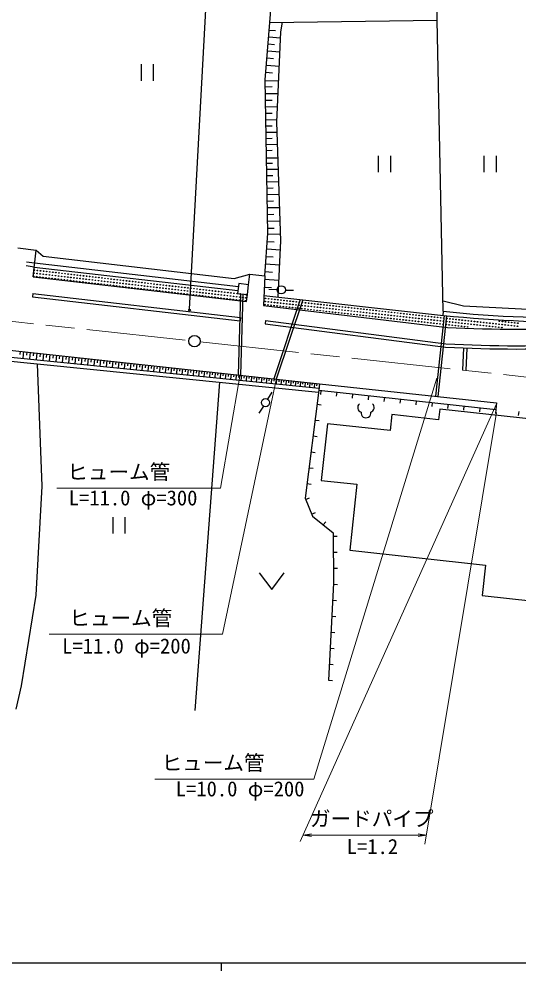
# Model space of a CAD drawing. Units: millimetres, scale not verified. Extents: x 40000 to 680000, y 20000 to 380000.
# Drawn here: x 243482 to 304138, y 204000 to 319464 of the extents above; entities that cross this region are included whole.
import ezdxf
from ezdxf.enums import TextEntityAlignment as Align

# ---------------------------------------------------------------- set-up
doc = ezdxf.new("R2010")
doc.units = ezdxf.units.MM
doc.header["$LTSCALE"] = 1000
doc.linetypes.add('CHAIN', pattern=[18.5, 12, -1.5, 3.5, -1.5])
for name, color, linetype, lineweight in [('M-BGD', 7, 'Continuous', 25), ('M-BMK', 2, 'CHAIN', 13), ('M-BMK-SRVR', 3, 'Continuous', 25), ('M-STR-HTXT', 7, 'Continuous', 13), ('M-STR-STRC', 7, 'Continuous', 25), ('M-TTL-BAND', 7, 'Continuous', 25)]:
    doc.layers.add(name, color=color, linetype=linetype, lineweight=lineweight)
doc.styles.add('ＭＳ ゴシック', font='')
doc.styles.get('ＭＳ ゴシック').set_extended_font_data('MS Gothic')

# ---------------------------------------------------------------- blocks, each defined once
blk = doc.blocks.new('open_arrow')
at = {"color": 0, "linetype": 'Continuous', "lineweight": -2}
blk.add_lwpolyline([(7.5, 1.25), (0, 0), (7.5, -1.25)], dxfattribs=at)

msp = doc.modelspace()

# ---------------------------------------------------------------- linework, layer by layer
at = {"layer": 'M-BGD'}
for p, q in [((294210, 319319), (294335, 329143)), ((273920, 319048), (274682, 329033)), ((273359, 312071), (273920, 319048)), ((273920, 319048), (294201, 319335)), ((275252, 317917), (275436, 319068)), ((294960, 284013), (294210, 319319)), ((273846, 318131), (274608, 318070)), ((274771, 306970), (275252, 317917)), ((273711, 316453), (274487, 316390)), ((273779, 317298), (275220, 317182)), ((273643, 315606), (275145, 315485)), ((273574, 314746), (274364, 314683)), ((258311, 313970), (258311, 311970)), ((259811, 311970), (259811, 313970)), ((273434, 313010), (274239, 312946)), ((273505, 313885), (275069, 313759)), ((273679, 293504), (273359, 312071)), ((273360, 311972), (274987, 312000)), ((273373, 311250), (274186, 311264)), ((273387, 310425), (274924, 310452)), ((273401, 309621), (274192, 309634)), ((273415, 308818), (274853, 308843)), ((273428, 308035), (274197, 308049)), ((273442, 307254), (274785, 307278)), ((273455, 306493), (274202, 306506)), ((275252, 292574), (274771, 306970)), ((273468, 305733), (274812, 305756)), ((273481, 304992), (274207, 305004)), ((273494, 304253), (274861, 304276)), ((273506, 303532), (274212, 303544)), ((273522, 302617), (274916, 302638)), ((287073, 302881), (287073, 300881)), ((288573, 300881), (288573, 302881)), ((299895, 302881), (299895, 300881)), ((301395, 300881), (301395, 302881)), ((273533, 301985), (274225, 301995)), ((273546, 301248), (274962, 301269)), ((273559, 300493), (274267, 300504)), ((273572, 299737), (275012, 299758)), ((273585, 298961), (274310, 298972)), ((273599, 298183), (275064, 298205)), ((273612, 297386), (274355, 297397)), ((273626, 296587), (275117, 296609)), ((273640, 295768), (274401, 295779)), ((273655, 294946), (275172, 294969)), ((273290, 288310), (273679, 293504)), ((273669, 294104), (274448, 294116)), ((273682, 293375), (275225, 293398)), ((273615, 292491), (274429, 292439)), ((274911, 285726), (275252, 292574)), ((243327, 291711), (245558, 291447)), ((245180, 288194), (245558, 291447)), ((245558, 291447), (246405, 290713)), ((273536, 291587), (275198, 291481)), ((244387, 290029), (245376, 289883)), ((245376, 289883), (270091, 287014)), ((246405, 290713), (269603, 287986)), ((273467, 290670), (274325, 290615)), ((245318, 289386), (244329, 289532)), ((245318, 289386), (270033, 286517)), ((273328, 288823), (274220, 288766)), ((273398, 289753), (275106, 289643)), ((245180, 288194), (271087, 285187)), ((269603, 287986), (271474, 288521)), ((271324, 287228), (271474, 288521)), ((271474, 288521), (273290, 288310)), ((273290, 288310), (273148, 284710)), ((273258, 287892), (275014, 287780)), ((270132, 287366), (269993, 286174)), ((271324, 287228), (270132, 287366)), ((271185, 286036), (271324, 287228)), ((273261, 286945), (274114, 286890)), ((274794, 286632), (273795, 286667)), ((275794, 286597), (276793, 286564)), ((245144, 286185), (245097, 285788)), ((245097, 285788), (270310, 282861)), ((245144, 286185), (270357, 283258)), ((269993, 286174), (271185, 286036)), ((270342, 286133), (270068, 276302)), ((270642, 286099), (270367, 276269)), ((271087, 285187), (271185, 286036)), ((273195, 285916), (294992, 283507)), ((277594, 285430), (274378, 275835)), ((277899, 285396), (274684, 275801)), ((294933, 285274), (297413, 284672)), ((273148, 284710), (295452, 282064)), ((297413, 284672), (308360, 284111)), ((270357, 283258), (270310, 282861)), ((273389, 282896), (273338, 282500)), ((273389, 282896), (295269, 280071)), ((295050, 283502), (293996, 273709)), ((295348, 283474), (294294, 273676)), ((294960, 284013), (294909, 283516)), ((273338, 282500), (295233, 279673)), ((232924, 280327), (279957, 275230)), ((232975, 278923), (279824, 274186)), ((233022, 279421), (279887, 274682)), ((243612, 279169), (243568, 278764)), ((244020, 279124), (243933, 278318)), ((244426, 279080), (244383, 278679)), ((244832, 279037), (244745, 278236)), ((245234, 278993), (245191, 278594)), ((245637, 278949), (245551, 278154)), ((246037, 278906), (245994, 278510)), ((246437, 278863), (246351, 278073)), ((246834, 278820), (246791, 278426)), ((247230, 278777), (247146, 277993)), ((247625, 278734), (247582, 278343)), ((248019, 278691), (247934, 277913)), ((248410, 278649), (248368, 278261)), ((248801, 278606), (248717, 277834)), ((249190, 278564), (249148, 278179)), ((249578, 278522), (249495, 277755)), ((249964, 278480), (249922, 278098)), ((250349, 278439), (250267, 277677)), ((250732, 278397), (250691, 278018)), ((251115, 278356), (251033, 277600)), ((251495, 278314), (251455, 277938)), ((251875, 278273), (251794, 277523)), ((245681, 277638), (246238, 262815)), ((252253, 278232), (252213, 277858)), ((252630, 278191), (252550, 277446)), ((253005, 278151), (252965, 277780)), ((253380, 278110), (253300, 277371)), ((253752, 278070), (253712, 277701)), ((254124, 278030), (254044, 277295)), ((254493, 277989), (254454, 277624)), ((254863, 277949), (254784, 277220)), ((255229, 277910), (255190, 277547)), ((255596, 277870), (255518, 277146)), ((255960, 277831), (255921, 277470)), ((256324, 277791), (256246, 277073)), ((256686, 277752), (256647, 277394)), ((257047, 277713), (256970, 276999)), ((257406, 277674), (257368, 277318)), ((257765, 277635), (257688, 276927)), ((258121, 277596), (258083, 277243)), ((258478, 277558), (258401, 276855)), ((258832, 277519), (258794, 277169)), ((259185, 277481), (259110, 276783)), ((259537, 277443), (259499, 277095)), ((259888, 277405), (259813, 276712)), ((260236, 277367), (260199, 277022)), ((260585, 277329), (260510, 276641)), ((260931, 277292), (260894, 276949)), ((261277, 277254), (261203, 276571)), ((261621, 277217), (261584, 276877)), ((261965, 277180), (261891, 276502)), ((262306, 277143), (262270, 276805)), ((262647, 277106), (262574, 276433)), ((262986, 277069), (262950, 276734)), ((263325, 277032), (263253, 276364)), ((263662, 276996), (263626, 276663)), ((263998, 276959), (263926, 276296)), ((264332, 276923), (264296, 276593)), ((264666, 276887), (264594, 276228)), ((264998, 276851), (264962, 276523)), ((265329, 276815), (265258, 276161)), ((265658, 276780), (265623, 276454)), ((265987, 276744), (265917, 276095)), ((266314, 276708), (266279, 276385)), ((266641, 276673), (266571, 276028)), ((266966, 276638), (266931, 276317)), ((267290, 276603), (267221, 275963)), ((267612, 276568), (267578, 276249)), ((267934, 276533), (267866, 275898)), ((268254, 276498), (268220, 276182)), ((268574, 276464), (268506, 275833)), ((268892, 276429), (268858, 276115)), ((269209, 276395), (269141, 275769)), ((269525, 276361), (269491, 276049)), ((269840, 276326), (269772, 275705)), ((270153, 276292), (270119, 275983)), ((270466, 276259), (270399, 275641)), ((270777, 276225), (270744, 275917)), ((271088, 276191), (271021, 275579)), ((271396, 276158), (271363, 275853)), ((271705, 276124), (271639, 275516)), ((272011, 276091), (271978, 275788)), ((272317, 276058), (272252, 275454)), ((272622, 276025), (272589, 275724)), ((272926, 275992), (272861, 275392)), ((273228, 275959), (273195, 275661)), ((264851, 235594), (267827, 275399)), ((273530, 275927), (273465, 275331)), ((273829, 275894), (273797, 275598)), ((274129, 275862), (274065, 275271)), ((274427, 275829), (274395, 275535)), ((274725, 275797), (274661, 275210)), ((275020, 275765), (274988, 275473)), ((275316, 275733), (275252, 275151)), ((275609, 275701), (275578, 275411)), ((275902, 275669), (275840, 275091)), ((276194, 275638), (276163, 275350)), ((276485, 275606), (276423, 275032)), ((276774, 275575), (276743, 275289)), ((277063, 275544), (277002, 274974)), ((277351, 275512), (277320, 275229)), ((277638, 275481), (277576, 274916)), ((277923, 275450), (277892, 275169)), ((278208, 275420), (278147, 274858)), ((278491, 275389), (278461, 275109)), ((278774, 275358), (278713, 274801)), ((279055, 275328), (279025, 275050)), ((279336, 275297), (279276, 274744)), ((279615, 275267), (279585, 274991)), ((279957, 275230), (279856, 274436)), ((279957, 275230), (301413, 272905)), ((273652, 273361), (274181, 274210)), ((279856, 274436), (278190, 261346)), ((279856, 274436), (301327, 272109)), ((280094, 274410), (280040, 273913)), ((282025, 274201), (281971, 273704)), ((283955, 273992), (283901, 273495)), ((285885, 273783), (285831, 273286)), ((273123, 272513), (272592, 271665)), ((279641, 272748), (280137, 272685)), ((287815, 273574), (287761, 273077)), ((289745, 273365), (289692, 272867)), ((291676, 273155), (291622, 272658)), ((293606, 272946), (293552, 272449)), ((295536, 272737), (295482, 272240)), ((297466, 272528), (297412, 272031)), ((301413, 272905), (301327, 272109)), ((299397, 272319), (299343, 271822)), ((301327, 272109), (301273, 271612)), ((304102, 271860), (304034, 271364)), ((279396, 270822), (279892, 270759)), ((279151, 268896), (279647, 268833)), ((278906, 266970), (279402, 266907)), ((278660, 265044), (279156, 264981)), ((246238, 262815), (245517, 249582)), ((278415, 263118), (278911, 263055)), ((278190, 261346), (279072, 259180)), ((278248, 261202), (278711, 261391)), ((254846, 259045), (254846, 257045)), ((256346, 257045), (256346, 259045)), ((278981, 259404), (279444, 259593)), ((279072, 259180), (281578, 257135)), ((280389, 258106), (280705, 258493)), ((281578, 257135), (281618, 251020)), ((281581, 256729), (282081, 256732)), ((281593, 254787), (282093, 254791)), ((272635, 252288), (274135, 250288)), ((274135, 250288), (275635, 252288)), ((281606, 252846), (282106, 252849)), ((281618, 251020), (281017, 239271)), ((281612, 250905), (282112, 250879)), ((245517, 249582), (243752, 238595)), ((281513, 248966), (282012, 248940)), ((281414, 247027), (281913, 247001)), ((281314, 245088), (281814, 245062)), ((281215, 243149), (281714, 243123)), ((281116, 241210), (281615, 241184)), ((281017, 239271), (281516, 239245)), ((243752, 238595), (243080, 235773))]:
    msp.add_line(p, q, dxfattribs=at)
msp.add_lwpolyline([(294531, 272161), (294387, 270869), (288712, 271500), (288495, 269540), (280899, 270384), (280135, 263510), (284485, 263027), (283599, 255058), (300086, 253226), (299677, 249541), (308893, 248517), (311233, 269574), (308225, 269908), (308306, 270630)], close=True, dxfattribs=at)
for centre, radius in [((245300, 288636), 37.5), ((245344, 289009), 37.5), ((245716, 288966), 37.5), ((246089, 288922), 37.5), ((246461, 288879), 37.5), ((246834, 288836), 37.5), ((247206, 288793), 37.5), ((247579, 288749), 37.5), ((247951, 288706), 37.5), ((248324, 288663), 37.5), ((245257, 288264), 37.5), ((245630, 288221), 37.5), ((245673, 288593), 37.5), ((246002, 288177), 37.5), ((246045, 288550), 37.5), ((246375, 288134), 37.5), ((246418, 288507), 37.5), ((246747, 288091), 37.5), ((246790, 288463), 37.5), ((247120, 288048), 37.5), ((247163, 288420), 37.5), ((247492, 288004), 37.5), ((247535, 288377), 37.5), ((247865, 287961), 37.5), ((247908, 288334), 37.5), ((248237, 287918), 37.5), ((248280, 288290), 37.5), ((248610, 287875), 37.5), ((248653, 288247), 37.5), ((248696, 288620), 37.5), ((248982, 287831), 37.5), ((249025, 288204), 37.5), ((249069, 288576), 37.5), ((249355, 287788), 37.5), ((249398, 288161), 37.5), ((249441, 288533), 37.5), ((249727, 287745), 37.5), ((249770, 288117), 37.5), ((249814, 288490), 37.5), ((250100, 287702), 37.5), ((250143, 288074), 37.5), ((250186, 288447), 37.5), ((250472, 287658), 37.5), ((250515, 288031), 37.5), ((250558, 288403), 37.5), ((250844, 287615), 37.5), ((250888, 287988), 37.5), ((250931, 288360), 37.5), ((251217, 287572), 37.5), ((251260, 287944), 37.5), ((251303, 288317), 37.5), ((251589, 287529), 37.5), ((251633, 287901), 37.5), ((251676, 288274), 37.5), ((251962, 287485), 37.5), ((252005, 287858), 37.5), ((252048, 288230), 37.5), ((252378, 287815), 37.5), ((252421, 288187), 37.5), ((252750, 287771), 37.5), ((252793, 288144), 37.5), ((253123, 287728), 37.5), ((253166, 288101), 37.5), ((253495, 287685), 37.5), ((253538, 288057), 37.5), ((253868, 287642), 37.5), ((253911, 288014), 37.5), ((254240, 287598), 37.5), ((254283, 287971), 37.5), ((254613, 287555), 37.5), ((254656, 287928), 37.5), ((254985, 287512), 37.5), ((255028, 287884), 37.5), ((255358, 287469), 37.5), ((255401, 287841), 37.5), ((255773, 287798), 37.5), ((256146, 287755), 37.5), ((256518, 287711), 37.5), ((256891, 287668), 37.5), ((257263, 287625), 37.5), ((257636, 287582), 37.5), ((258008, 287538), 37.5), ((258381, 287495), 37.5), ((252334, 287442), 37.5), ((252707, 287399), 37.5), ((253079, 287356), 37.5), ((253452, 287312), 37.5), ((253824, 287269), 37.5), ((254197, 287226), 37.5), ((254569, 287183), 37.5), ((254942, 287139), 37.5), ((255314, 287096), 37.5), ((255687, 287053), 37.5), ((255730, 287425), 37.5), ((256059, 287010), 37.5), ((256103, 287382), 37.5), ((256432, 286966), 37.5), ((256475, 287339), 37.5), ((256804, 286923), 37.5), ((256848, 287296), 37.5), ((257177, 286880), 37.5), ((257220, 287252), 37.5), ((257549, 286837), 37.5), ((257593, 287209), 37.5), ((257922, 286793), 37.5), ((257965, 287166), 37.5), ((258294, 286750), 37.5), ((258338, 287123), 37.5), ((258667, 286707), 37.5), ((258710, 287079), 37.5), ((258753, 287452), 37.5), ((259039, 286664), 37.5), ((259083, 287036), 37.5), ((259126, 287409), 37.5), ((259412, 286620), 37.5), ((259455, 286993), 37.5), ((259498, 287365), 37.5), ((259784, 286577), 37.5), ((259828, 286950), 37.5), ((259871, 287322), 37.5), ((260157, 286534), 37.5), ((260200, 286906), 37.5), ((260243, 287279), 37.5), ((260529, 286491), 37.5), ((260573, 286863), 37.5), ((260616, 287236), 37.5), ((260902, 286447), 37.5), ((260945, 286820), 37.5), ((260988, 287192), 37.5), ((261274, 286404), 37.5), ((261318, 286777), 37.5), ((261361, 287149), 37.5), ((261647, 286361), 37.5), ((261690, 286733), 37.5), ((261733, 287106), 37.5), ((262019, 286318), 37.5), ((262063, 286690), 37.5), ((262106, 287063), 37.5), ((262435, 286647), 37.5), ((262478, 287019), 37.5), ((262808, 286604), 37.5), ((262851, 286976), 37.5), ((263180, 286560), 37.5), ((263223, 286933), 37.5), ((263553, 286517), 37.5), ((263596, 286890), 37.5), ((263925, 286474), 37.5), ((263968, 286846), 37.5), ((264298, 286431), 37.5), ((264341, 286803), 37.5), ((264670, 286387), 37.5), ((264713, 286760), 37.5), ((265043, 286344), 37.5), ((265086, 286717), 37.5), ((265458, 286673), 37.5), ((265831, 286630), 37.5), ((266203, 286587), 37.5), ((266576, 286544), 37.5), ((266948, 286500), 37.5), ((267321, 286457), 37.5), ((267693, 286414), 37.5), ((268066, 286371), 37.5), ((268438, 286327), 37.5), ((275294, 286614), 500), ((262392, 286274), 37.5), ((262764, 286231), 37.5), ((263137, 286188), 37.5), ((263509, 286145), 37.5), ((263882, 286101), 37.5), ((264254, 286058), 37.5), ((264627, 286015), 37.5), ((264999, 285972), 37.5), ((265372, 285928), 37.5), ((265415, 286301), 37.5), ((265744, 285885), 37.5), ((265788, 286258), 37.5), ((266117, 285842), 37.5), ((266160, 286214), 37.5), ((266489, 285799), 37.5), ((266533, 286171), 37.5), ((266862, 285755), 37.5), ((266905, 286128), 37.5), ((267234, 285712), 37.5), ((267278, 286085), 37.5), ((267607, 285669), 37.5), ((267650, 286041), 37.5), ((267979, 285626), 37.5), ((268023, 285998), 37.5), ((268352, 285582), 37.5), ((268395, 285955), 37.5), ((268724, 285539), 37.5), ((268768, 285912), 37.5), ((268811, 286284), 37.5), ((269097, 285496), 37.5), ((269140, 285868), 37.5), ((269183, 286241), 37.5), ((269469, 285453), 37.5), ((269513, 285825), 37.5), ((269556, 286198), 37.5), ((269842, 285409), 37.5), ((269885, 285782), 37.5), ((269928, 286154), 37.5), ((270214, 285366), 37.5), ((270258, 285739), 37.5), ((270587, 285323), 37.5), ((270630, 285695), 37.5), ((270959, 285280), 37.5), ((271003, 285652), 37.5), ((273353, 285204), 37.5), ((273394, 285577), 37.5), ((273725, 285163), 37.5), ((273767, 285535), 37.5), ((274139, 285494), 37.5), ((274512, 285453), 37.5), ((274885, 285412), 37.5), ((275258, 285371), 37.5), ((275630, 285330), 37.5), ((276003, 285288), 37.5), ((276376, 285247), 37.5), ((276748, 285206), 37.5), ((277121, 285165), 37.5), ((264174, 284168), 100), ((273311, 284831), 37.5), ((273684, 284790), 37.5), ((274057, 284749), 37.5), ((274098, 285122), 37.5), ((274430, 284708), 37.5), ((274471, 285080), 37.5), ((274802, 284666), 37.5), ((274844, 285039), 37.5), ((275175, 284625), 37.5), ((275216, 284998), 37.5), ((275548, 284584), 37.5), ((275589, 284957), 37.5), ((275921, 284543), 37.5), ((275962, 284916), 37.5), ((276293, 284502), 37.5), ((276335, 284874), 37.5), ((276666, 284460), 37.5), ((276707, 284833), 37.5), ((277039, 284419), 37.5), ((277080, 284792), 37.5), ((277412, 284378), 37.5), ((277453, 284751), 37.5), ((277494, 285124), 37.5), ((277784, 284337), 37.5), ((277825, 284710), 37.5), ((277867, 285082), 37.5), ((278157, 284296), 37.5), ((278198, 284668), 37.5), ((278239, 285041), 37.5), ((278530, 284255), 37.5), ((278571, 284627), 37.5), ((278612, 285000), 37.5), ((278902, 284213), 37.5), ((278944, 284586), 37.5), ((278985, 284959), 37.5), ((279275, 284172), 37.5), ((279316, 284545), 37.5), ((279358, 284918), 37.5), ((279648, 284131), 37.5), ((279689, 284504), 37.5), ((279730, 284876), 37.5), ((280021, 284090), 37.5), ((280062, 284463), 37.5), ((280103, 284835), 37.5), ((280393, 284049), 37.5), ((280435, 284421), 37.5), ((280476, 284794), 37.5), ((280766, 284007), 37.5), ((280807, 284380), 37.5), ((280848, 284753), 37.5), ((281180, 284339), 37.5), ((281221, 284712), 37.5), ((281553, 284298), 37.5), ((281594, 284671), 37.5), ((281926, 284257), 37.5), ((281967, 284629), 37.5), ((282298, 284215), 37.5), ((282339, 284588), 37.5), ((282671, 284174), 37.5), ((282712, 284547), 37.5), ((283044, 284133), 37.5), ((283085, 284506), 37.5), ((283416, 284092), 37.5), ((283458, 284465), 37.5), ((283789, 284051), 37.5), ((283830, 284423), 37.5), ((284162, 284010), 37.5), ((284203, 284382), 37.5), ((284576, 284341), 37.5), ((284949, 284300), 37.5), ((285321, 284259), 37.5), ((285694, 284217), 37.5), ((286067, 284176), 37.5), ((286439, 284135), 37.5), ((286812, 284094), 37.5), ((287185, 284053), 37.5), ((287558, 284012), 37.5), ((281139, 283966), 37.5), ((281512, 283925), 37.5), ((281884, 283884), 37.5), ((282257, 283843), 37.5), ((282630, 283802), 37.5), ((283003, 283760), 37.5), ((283375, 283719), 37.5), ((283748, 283678), 37.5), ((284121, 283637), 37.5), ((284493, 283596), 37.5), ((284535, 283968), 37.5), ((284866, 283554), 37.5), ((284907, 283927), 37.5), ((285239, 283513), 37.5), ((285280, 283886), 37.5), ((285612, 283472), 37.5), ((285653, 283845), 37.5), ((285984, 283431), 37.5), ((286026, 283804), 37.5), ((286357, 283390), 37.5), ((286398, 283762), 37.5), ((286730, 283348), 37.5), ((286771, 283721), 37.5), ((287103, 283307), 37.5), ((287144, 283680), 37.5), ((287475, 283266), 37.5), ((287516, 283639), 37.5), ((287848, 283225), 37.5), ((287889, 283598), 37.5), ((287930, 283970), 37.5), ((288221, 283184), 37.5), ((288262, 283556), 37.5), ((288303, 283929), 37.5), ((288593, 283143), 37.5), ((288635, 283515), 37.5), ((288676, 283888), 37.5), ((288966, 283101), 37.5), ((289007, 283474), 37.5), ((289049, 283847), 37.5), ((289339, 283060), 37.5), ((289380, 283433), 37.5), ((289421, 283806), 37.5), ((289712, 283019), 37.5), ((289753, 283392), 37.5), ((289794, 283764), 37.5), ((290084, 282978), 37.5), ((290126, 283351), 37.5), ((290167, 283723), 37.5), ((290457, 282937), 37.5), ((290498, 283309), 37.5), ((290540, 283682), 37.5), ((290830, 282895), 37.5), ((290871, 283268), 37.5), ((290912, 283641), 37.5), ((291203, 282854), 37.5), ((291244, 283227), 37.5), ((291285, 283600), 37.5), ((291617, 283186), 37.5), ((291658, 283559), 37.5), ((291989, 283145), 37.5), ((292030, 283517), 37.5), ((292362, 283103), 37.5), ((292403, 283476), 37.5), ((292735, 283062), 37.5), ((292776, 283435), 37.5), ((293107, 283021), 37.5), ((293149, 283394), 37.5), ((293480, 282980), 37.5), ((293521, 283353), 37.5), ((293853, 282939), 37.5), ((293894, 283311), 37.5), ((294226, 282897), 37.5), ((294267, 283270), 37.5), ((294598, 282856), 37.5), ((294640, 283229), 37.5), ((295012, 283188), 37.5), ((295385, 283147), 37.5), ((295758, 283105), 37.5), ((296130, 283064), 37.5), ((296503, 283023), 37.5), ((296876, 282982), 37.5), ((297249, 282941), 37.5), ((297621, 282900), 37.5), ((297994, 282858), 37.5), ((291575, 282813), 37.5), ((291948, 282772), 37.5), ((292321, 282731), 37.5), ((292694, 282690), 37.5), ((293066, 282648), 37.5), ((293439, 282607), 37.5), ((293812, 282566), 37.5), ((294184, 282525), 37.5), ((294557, 282484), 37.5), ((294930, 282442), 37.5), ((294971, 282815), 37.5), ((295303, 282401), 37.5), ((295344, 282774), 37.5), ((295675, 282360), 37.5), ((295717, 282733), 37.5), ((296048, 282319), 37.5), ((296089, 282692), 37.5), ((296421, 282278), 37.5), ((296462, 282650), 37.5), ((296794, 282236), 37.5), ((296835, 282609), 37.5), ((297166, 282195), 37.5), ((297207, 282568), 37.5), ((297539, 282154), 37.5), ((297580, 282527), 37.5), ((297912, 282113), 37.5), ((297953, 282486), 37.5), ((298326, 282444), 37.5), ((298367, 282817), 37.5), ((298698, 282403), 37.5), ((298740, 282776), 37.5), ((299071, 282362), 37.5), ((299112, 282735), 37.5), ((299444, 282321), 37.5), ((299485, 282694), 37.5), ((299817, 282280), 37.5), ((299858, 282652), 37.5), ((300189, 282239), 37.5), ((300231, 282611), 37.5), ((300562, 282197), 37.5), ((300603, 282570), 37.5), ((300935, 282156), 37.5), ((300976, 282529), 37.5), ((301308, 282115), 37.5), ((301349, 282488), 37.5), ((301680, 282074), 37.5), ((301721, 282447), 37.5), ((301763, 282819), 37.5), ((302053, 282033), 37.5), ((302094, 282405), 37.5), ((302135, 282778), 37.5), ((302467, 282364), 37.5), ((302508, 282737), 37.5), ((302840, 282323), 37.5), ((302881, 282696), 37.5), ((303212, 282282), 37.5), ((303254, 282654), 37.5), ((303585, 282241), 37.5), ((303626, 282613), 37.5), ((303958, 282199), 37.5), ((303999, 282572), 37.5), ((273388, 272937), 500)]:
    msp.add_circle(centre, radius, dxfattribs=at)
for centre, radius, start, end in [((270301, 286111), 37.5, 127.78046, 38.97438), ((270673, 286068), 37.5, 127.78047, 38.97436), ((271046, 286025), 37.5, 127.78048, 38.97435), ((310426, 433569), 150354, 264.09585, 271.50801), ((314807, 495799), 213214, 264.6677, 269.89093), ((303175, 422542), 140690, 266.85333, 273.81506), ((303724, 434103), 154663, 266.85279, 273.21414), ((303724, 434103), 154263, 266.85825, 273.21414), ((285171, 272346), 600, 131.41945, 251.14243), ((285971, 272346), 600, 288.85757, 48.58055), ((285571, 271696), 600, 172.14016, 7.85984)]:
    msp.add_arc(centre, radius, start, end, dxfattribs=at)
at = {"layer": 'M-BMK'}
for p, q in [((233312, 283805), (264073, 280472)), ((265465, 280321), (306150, 275912))]:
    msp.add_line(p, q, dxfattribs=at)
at = {"layer": 'M-BMK-SRVR'}
msp.add_circle((264769, 280396), 700, dxfattribs=at)
at = {"layer": 'M-STR-HTXT'}
for p, q in [((301427, 272794), (277606, 219696)), ((301427, 271729), (292721, 219362)), ((277951, 220465), (292904, 220465))]:
    msp.add_line(p, q, dxfattribs=at)
for points in [[(270259, 276157), (267933, 262563), (248054, 262563)], [(274670, 275716), (268174, 244839), (247145, 244839)], [(294174, 275921), (279248, 227283), (259962, 227283)]]:
    msp.add_lwpolyline(points, dxfattribs=at)
at = {"layer": 'M-STR-STRC'}
for p, q in [((264179, 284267), (267141, 339165)), ((297409, 279568), (297299, 276871)), ((297808, 279553), (297697, 276828))]:
    msp.add_line(p, q, dxfattribs=at)
at = {"layer": 'M-TTL-BAND'}
for p, q in [((40000, 205000), (579000, 205000)), ((268000, 205000), (268000, 204000))]:
    msp.add_line(p, q, dxfattribs=at)

# ---------------------------------------------------------------- block references
at = {"layer": 'M-STR-HTXT'}
for p, rotation in [((270259, 276157), 260.3), ((274670, 275716), 258.1), ((294174, 275921), 252.9)]:
    msp.add_blockref('open_arrow', p, dxfattribs=dict(at, rotation=rotation))
at = {"layer": 'M-STR-HTXT', "xscale": 133, "yscale": 133}
msp.add_blockref('open_arrow', (277951, 220465), dxfattribs=at)
at = {"layer": 'M-STR-HTXT', "xscale": 133, "yscale": 133, "rotation": 180}
msp.add_blockref('open_arrow', (292904, 220465), dxfattribs=at)
at = {"layer": 'M-STR-STRC', "rotation": 86.9}
msp.add_blockref('open_arrow', (264179, 284267), dxfattribs=at)

# ---------------------------------------------------------------- texts
at = {"layer": 'M-STR-HTXT', "style": 'ＭＳ ゴシック'}
for s, p in [('ヒューム管', (255577, 263063)), ('L=11.0 φ=300', (257322, 259917)), ('ヒューム管', (255829, 245339)), ('L=11.0 φ=200', (256520, 241952)), ('ヒューム管', (267024, 227783)), ('L=10.0 φ=200', (270306, 224625)), ('ガードパイプ', (286270, 221001)), ('L=1.2', (286361, 217633))]:
    msp.add_text(s, height=1833, dxfattribs=at).set_placement(p, align=Align.BOTTOM_CENTER)

doc.saveas('drawing.dxf')
